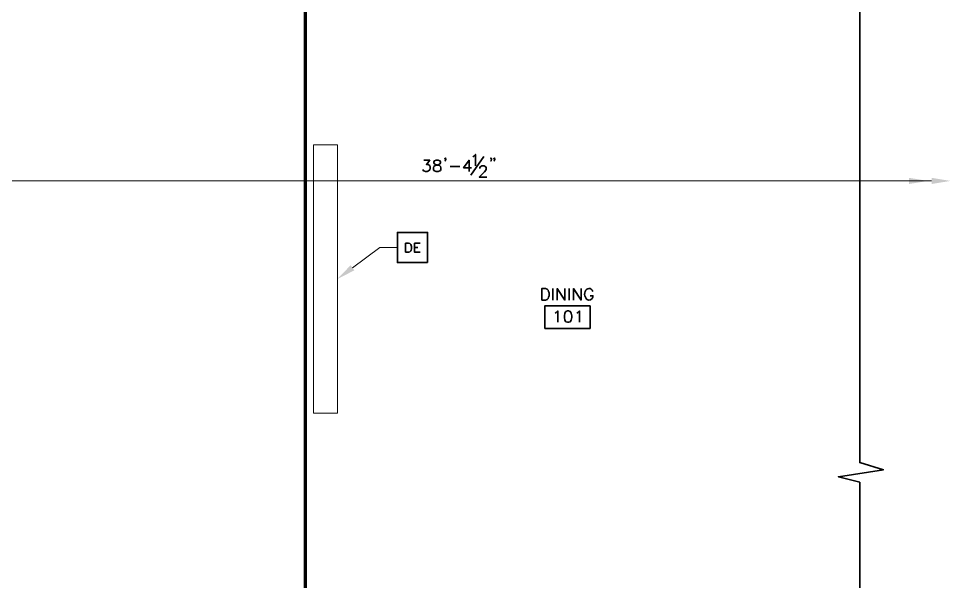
# Model space of a CAD drawing. Header units: inches. Extents: x 5 to 516, y -193 to 129.
# Drawn here: x 98.26 to 129.15, y 58.4 to 77.07 of the extents above; entities that cross this region are included whole.
import ezdxf

# ---------------------------------------------------------------- set-up
doc = ezdxf.new("R2010")
doc.units = ezdxf.units.IN
doc.header["$MEASUREMENT"] = 0
doc.layers.add('PDF_Geometry', color=7, linetype='Continuous')
doc.layers.add('PDF_Solid Fills', color=7, linetype='Continuous')

msp = doc.modelspace()

# ---------------------------------------------------------------- linework, layer by layer
at = {"layer": 'PDF_Geometry', "lineweight": 70}
msp.add_lwpolyline([(107.7603057, 94.4510047), (107.7603057, 29.5409993)], dxfattribs=at)
at = {"layer": 'PDF_Geometry', "lineweight": 35}
for points in [[(126.1469734, 94.4243391), (126.1469734, 62.3443365), (126.9303068, 62.104336), (125.4369734, 61.871002), (126.1469734, 61.6876693), (126.1469734, 29.3210014)], [(111.6903055, 72.3710062), (111.8869722, 72.3710062), (111.7769722, 72.2310062), (111.8303055, 72.2310062), (111.8669722, 72.2110062), (111.8869722, 72.1943395), (111.9036389, 72.1410062), (111.9036389, 72.1043395), (111.8869722, 72.0510062), (111.8503055, 72.0143395), (111.7969722, 71.9976728), (111.7436389, 71.9976728), (111.6903055, 72.0143395), (111.6703055, 72.0343395), (111.6536388, 72.0676729)], [(112.4203064, 72.427674), (112.4036397, 72.407674), (112.3869731, 72.427674), (112.4036397, 72.4443406), (112.4203064, 72.427674), (112.4203064, 72.3910073), (112.4036397, 72.3543406), (112.3869731, 72.337674)], [(113.1903056, 71.9976728), (113.1903056, 72.3710062), (113.0103056, 72.1210062), (113.2769723, 72.1210062)], [(113.2503066, 71.8776726), (113.6803066, 72.4910059)], [(113.3136407, 72.4876715), (113.3503074, 72.5076715), (113.4036408, 72.5610049), (113.4036408, 72.1843382)], [(113.9403057, 72.427674), (113.9203057, 72.407674), (113.903639, 72.427674), (113.9203057, 72.4443406), (113.9403057, 72.427674), (113.9403057, 72.3910073), (113.9203057, 72.3543406), (113.903639, 72.337674)], [(114.0469714, 72.427674), (114.0269714, 72.407674), (114.0103048, 72.427674), (114.0269714, 72.4443406), (114.0469714, 72.427674), (114.0469714, 72.3910073), (114.0269714, 72.3543406), (114.0103048, 72.337674)], [(112.5636407, 72.157668), (112.886974, 72.157668)], [(113.5469714, 72.0943406), (113.5469714, 72.1143406), (113.5636381, 72.1476739), (113.5836381, 72.1676739), (113.6169714, 72.1843406), (113.6903047, 72.1843406), (113.7236381, 72.1676739), (113.7436381, 72.1476739), (113.7603047, 72.1143406), (113.7603047, 72.0776739), (113.7436381, 72.0410073), (113.7069714, 71.9876739), (113.5269714, 71.8110073), (113.7769714, 71.8110073)], [(111.5703044, 69.3176748), (111.3836377, 69.3176748), (111.3836377, 69.6176748), (111.5703044, 69.6176748)], [(111.3836377, 69.4743385), (111.4969711, 69.4743385)], [(115.9736378, 68.1110029), (115.9736378, 67.7343362)], [(116.1169721, 67.7343413), (116.1169721, 68.111008), (116.3669722, 67.7343413), (116.3669722, 68.111008)], [(116.5103064, 68.1110029), (116.5103064, 67.7343362)], [(116.6536407, 67.7343413), (116.6536407, 68.111008), (116.9036408, 67.7343413), (116.9036408, 68.111008)], [(117.2769717, 67.7876698), (117.2969717, 67.8243365), (117.2969717, 67.8776698), (117.2069717, 67.8776698)], [(116.0469716, 67.3010053), (116.0803049, 67.3210053), (116.1336383, 67.3743386), (116.1336383, 66.9976719)], [(116.7603065, 67.3010053), (116.7969731, 67.3210053), (116.8503065, 67.3743386), (116.8503065, 66.9976719)]]:
    msp.add_lwpolyline(points, dxfattribs=at)
at = {"layer": 'PDF_Geometry', "lineweight": 15}
msp.add_lwpolyline([(108.0369713, 63.9810053), (108.0369713, 72.8776726), (108.8236381, 72.8776726), (108.8236381, 63.9810053)], close=True, dxfattribs=at)
at = {"layer": 'PDF_Geometry', "lineweight": 35}
for points in [[(112.1003058, 72.3710062), (112.0469725, 72.3543395), (112.0269725, 72.3176729), (112.0269725, 72.2843395), (112.0469725, 72.2476729), (112.0803058, 72.2310062), (112.1536392, 72.2110062), (112.2069725, 72.1943395), (112.2436392, 72.1576729), (112.2603058, 72.1210062), (112.2603058, 72.0676729), (112.2436392, 72.0343395), (112.2236392, 72.0143395), (112.1703058, 71.9976728), (112.1003058, 71.9976728), (112.0469725, 72.0143395), (112.0269725, 72.0343395), (112.0103058, 72.0676729), (112.0103058, 72.1210062), (112.0269725, 72.1576729), (112.0636392, 72.1943395), (112.1169725, 72.2110062), (112.1903058, 72.2310062), (112.2236392, 72.2476729), (112.2436392, 72.2843395), (112.2436392, 72.3176729), (112.2236392, 72.3543395), (112.1703058, 72.3710062)], [(111.8169704, 68.9776683), (111.8169704, 69.9776683), (110.8169704, 69.9776683), (110.8169704, 68.9776683)], [(111.0836398, 69.3176748), (111.0836398, 69.6176748), (111.1836398, 69.6176748), (111.2269731, 69.6043415), (111.2569731, 69.5743415), (111.2703064, 69.5476748), (111.2836398, 69.5043415), (111.2836398, 69.4310081), (111.2703064, 69.3910081), (111.2569731, 69.3610081), (111.2269731, 69.3310081), (111.1836398, 69.3176748)], [(115.6003061, 67.7343413), (115.6003061, 68.111008), (115.7236394, 68.111008), (115.7769728, 68.091008), (115.8136395, 68.0576747), (115.8303061, 68.021008), (115.8503061, 67.9676747), (115.8503061, 67.8776747), (115.8303061, 67.8243414), (115.8136395, 67.7876747), (115.7769728, 67.7543413), (115.7236394, 67.7343413)], [(117.2036387, 67.5443389), (115.7036386, 67.5443389), (115.7036386, 66.7943388), (117.2036387, 66.7943388)], [(116.4569719, 67.3743356), (116.4036385, 67.3543356), (116.3669719, 67.3010023), (116.3503052, 67.2110023), (116.3503052, 67.1576689), (116.3669719, 67.0710023), (116.4036385, 67.0143356), (116.4569719, 66.9976689), (116.4936386, 66.9976689), (116.5469719, 67.0143356), (116.5803052, 67.0710023), (116.6003052, 67.1576689), (116.6003052, 67.2110023), (116.5803052, 67.3010023), (116.5469719, 67.3543356), (116.4936386, 67.3743356)]]:
    msp.add_lwpolyline(points, close=True, dxfattribs=at)
at = {"layer": 'PDF_Geometry', "lineweight": 15}
for points in [[(126.1436402, 71.6843403), (93.6636368, 71.6843403)], [(128.5269734, 71.6843403), (126.1469732, 71.6843403)], [(127.7769733, 71.6843403), (126.3969732, 71.6843403)], [(109.3269732, 68.8010054), (110.2369732, 69.4776721), (110.8169733, 69.4776721)]]:
    msp.add_lwpolyline(points, dxfattribs=at)
at = {"layer": 'PDF_Geometry', "lineweight": 35}
msp.add_ellipse((117.169799, 67.9273127), major_axis=(0.0001311, 0.1895563), ratio=0.7713919117, start_param=5.2297945403, end_param=8.428688846, dxfattribs=at)
msp.add_open_spline([(117.0469717, 67.8243365), (117.0809161, 67.7255587), (117.2039161, 67.6880031), (117.2769717, 67.7876698)], degree=3, dxfattribs=at)
at = {"layer": 'PDF_Solid Fills', "lineweight": 35, "transparency": 33554559}
for points in [[(127.7769733, 71.7876728), (128.4003067, 71.6843395), (127.7769733, 71.5810061)], [(128.5269734, 71.7876728), (129.1503068, 71.6843395), (128.5269734, 71.5810061)], [(109.2636391, 68.8876753), (108.823639, 68.4310086), (109.3869724, 68.7176753)]]:
    msp.add_solid(points, dxfattribs=at)

doc.saveas('drawing.dxf')
